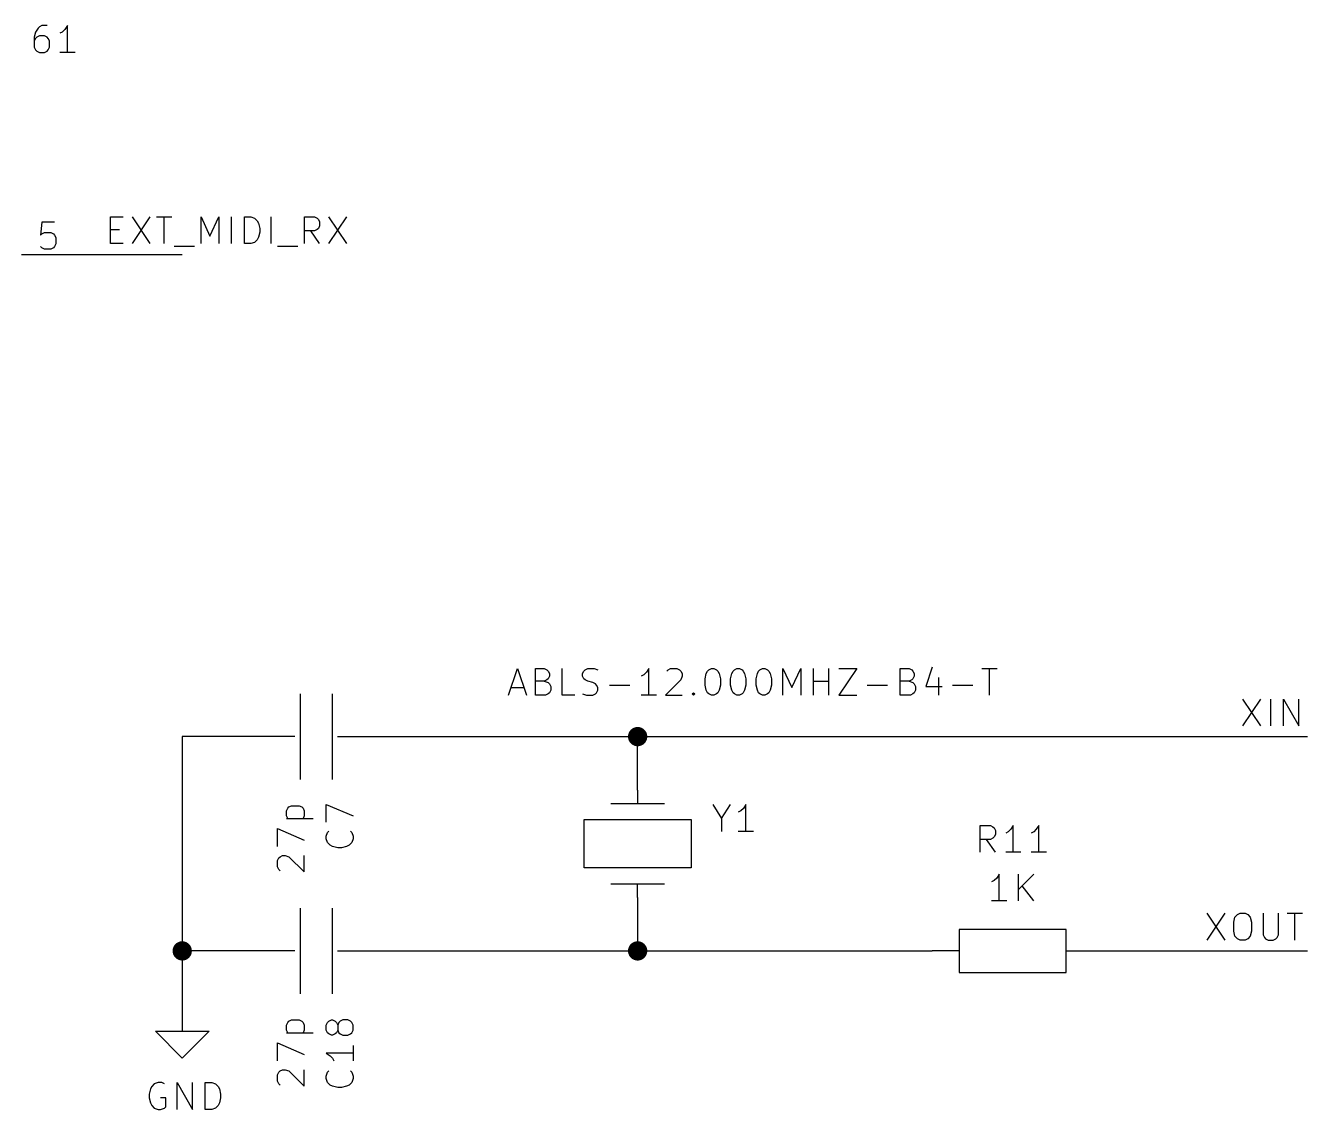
# Model space of a CAD drawing. Extents: x 0.4 to 11.3, y -7.9 to -0.4.
# Drawn here: x 3.158 to 5.55, y -4.996 to -2.973 of the extents above; entities that cross this region are included whole.
import ezdxf

# ---------------------------------------------------------------- set-up
doc = ezdxf.new("R2010")
doc.units = 0
doc.header["$MEASUREMENT"] = 0
for name, color, linetype in [('CYAN2', 4, 'CONTINUOUS'), ('GRAY1', 251, 'CONTINUOUS'), ('GREEN3', 91, 'CONTINUOUS'), ('RED2', 1, 'CONTINUOUS'), ('RED3', 11, 'CONTINUOUS')]:
    doc.layers.add(name, color=color, linetype=linetype)

msp = doc.modelspace()

# ---------------------------------------------------------------- linework, layer by layer
at = {"layer": 'CYAN2', "linetype": 'CONTINUOUS'}
for p, q in [((3.17619, -2.98471), (3.17381, -2.99423)), ((3.17619, -2.98471), (3.17381, -2.99423)), ((3.18095, -2.97757), (3.17619, -2.98471)), ((3.18095, -2.97757), (3.17619, -2.98471)), ((3.18333, -2.97519), (3.18095, -2.97757)), ((3.18333, -2.97519), (3.18095, -2.97757)), ((3.18809, -2.9728), (3.18333, -2.97519)), ((3.18809, -2.9728), (3.18333, -2.97519)), ((3.19762, -2.9728), (3.18809, -2.9728)), ((3.19762, -2.9728), (3.18809, -2.9728)), ((3.22619, -2.98471), (3.22143, -2.98709)), ((3.22619, -2.98471), (3.22143, -2.98709)), ((3.23095, -2.97995), (3.22619, -2.98471)), ((3.23095, -2.97995), (3.22619, -2.98471)), ((3.23571, -2.9728), (3.23095, -2.97995)), ((3.23571, -2.9728), (3.23095, -2.97995)), ((3.23571, -3.0228), (3.23571, -2.9728)), ((3.23571, -3.0228), (3.23571, -2.9728)), ((3.17381, -2.99423), (3.17381, -3.01328)), ((3.17381, -2.99423), (3.17381, -3.01328)), ((3.17619, -2.99661), (3.17381, -3.00137)), ((3.17619, -2.99661), (3.17381, -3.00137)), ((3.17381, -3.01328), (3.17619, -3.01804)), ((3.17381, -3.01328), (3.17619, -3.01804)), ((3.17857, -2.99423), (3.17619, -2.99661)), ((3.17857, -2.99423), (3.17619, -2.99661)), ((3.18333, -2.99185), (3.17857, -2.99423)), ((3.18333, -2.99185), (3.17857, -2.99423)), ((3.19286, -2.99185), (3.18333, -2.99185)), ((3.19286, -2.99185), (3.18333, -2.99185)), ((3.19762, -2.99423), (3.19286, -2.99185)), ((3.19762, -2.99423), (3.19286, -2.99185)), ((3.2, -2.99661), (3.19762, -2.99423)), ((3.2, -2.99661), (3.19762, -2.99423)), ((3.20238, -3.00137), (3.2, -2.99661)), ((3.20238, -3.00137), (3.2, -2.99661)), ((3.2, -3.01804), (3.20238, -3.01328)), ((3.2, -3.01804), (3.20238, -3.01328)), ((3.20238, -3.01328), (3.20238, -3.00137)), ((3.20238, -3.01328), (3.20238, -3.00137)), ((3.17619, -3.01804), (3.17857, -3.02043)), ((3.17619, -3.01804), (3.17857, -3.02043)), ((3.17857, -3.02043), (3.18333, -3.0228)), ((3.17857, -3.02043), (3.18333, -3.0228)), ((3.18333, -3.0228), (3.19286, -3.0228)), ((3.18333, -3.0228), (3.19286, -3.0228)), ((3.19286, -3.0228), (3.19762, -3.02043)), ((3.19286, -3.0228), (3.19762, -3.02043)), ((3.19762, -3.02043), (3.2, -3.01804)), ((3.19762, -3.02043), (3.2, -3.01804)), ((3.25, -3.0228), (3.22143, -3.0228)), ((3.25, -3.0228), (3.22143, -3.0228)), ((4.05914, -4.2228), (4.0758, -4.1728)), ((4.05914, -4.2228), (4.0758, -4.1728)), ((4.0758, -4.1728), (4.09247, -4.2228)), ((4.0758, -4.1728), (4.09247, -4.2228)), ((4.10914, -4.2228), (4.10914, -4.1728)), ((4.10914, -4.1728), (4.12581, -4.1728)), ((4.10914, -4.2228), (4.10914, -4.1728)), ((4.10914, -4.1728), (4.12581, -4.1728)), ((4.12581, -4.1728), (4.13057, -4.17519)), ((4.12581, -4.1728), (4.13057, -4.17519)), ((4.13057, -4.17519), (4.13295, -4.17757)), ((4.13057, -4.17519), (4.13295, -4.17757)), ((4.13295, -4.17757), (4.13533, -4.18233)), ((4.13295, -4.17757), (4.13533, -4.18233)), ((4.13533, -4.18233), (4.13533, -4.18709)), ((4.13533, -4.18233), (4.13533, -4.18709)), ((4.15914, -4.2228), (4.15914, -4.1728)), ((4.15914, -4.2228), (4.15914, -4.1728)), ((4.19724, -4.18233), (4.19961, -4.17757)), ((4.19724, -4.18233), (4.19961, -4.17757)), ((4.19724, -4.18709), (4.19724, -4.18233)), ((4.19724, -4.18709), (4.19724, -4.18233)), ((4.19961, -4.17757), (4.202, -4.17519)), ((4.19961, -4.17757), (4.202, -4.17519)), ((4.202, -4.17519), (4.20676, -4.1728)), ((4.202, -4.17519), (4.20676, -4.1728)), ((4.20676, -4.1728), (4.21866, -4.1728)), ((4.20676, -4.1728), (4.21866, -4.1728)), ((4.21866, -4.1728), (4.22581, -4.17519)), ((4.21866, -4.1728), (4.22581, -4.17519)), ((4.31152, -4.18471), (4.30676, -4.18709)), ((4.31152, -4.18471), (4.30676, -4.18709)), ((4.31628, -4.17995), (4.31152, -4.18471)), ((4.31628, -4.17995), (4.31152, -4.18471)), ((4.32104, -4.1728), (4.31628, -4.17995)), ((4.32104, -4.1728), (4.31628, -4.17995)), ((4.32104, -4.2228), (4.32104, -4.1728)), ((4.32104, -4.2228), (4.32104, -4.1728)), ((4.35438, -4.17757), (4.35676, -4.17519)), ((4.35438, -4.17757), (4.35676, -4.17519)), ((4.35676, -4.17519), (4.36152, -4.1728)), ((4.35676, -4.17519), (4.36152, -4.1728)), ((4.36152, -4.1728), (4.37343, -4.1728)), ((4.36152, -4.1728), (4.37343, -4.1728)), ((4.37343, -4.1728), (4.37819, -4.17519)), ((4.37343, -4.1728), (4.37819, -4.17519)), ((4.37819, -4.17519), (4.38057, -4.17757)), ((4.37819, -4.17519), (4.38057, -4.17757)), ((4.38057, -4.17757), (4.38295, -4.18233)), ((4.38057, -4.17757), (4.38295, -4.18233)), ((4.38295, -4.18233), (4.38295, -4.18709)), ((4.38295, -4.18233), (4.38295, -4.18709)), ((4.42581, -4.19185), (4.42819, -4.18233)), ((4.42581, -4.19185), (4.42819, -4.18233)), ((4.42819, -4.18233), (4.43057, -4.17757)), ((4.42819, -4.18233), (4.43057, -4.17757)), ((4.43057, -4.17757), (4.43295, -4.17519)), ((4.43057, -4.17757), (4.43295, -4.17519)), ((4.43295, -4.17519), (4.43771, -4.1728)), ((4.43295, -4.17519), (4.43771, -4.1728)), ((4.43771, -4.1728), (4.44247, -4.1728)), ((4.43771, -4.1728), (4.44247, -4.1728)), ((4.44247, -4.1728), (4.44723, -4.17519)), ((4.44247, -4.1728), (4.44723, -4.17519)), ((4.44723, -4.17519), (4.44961, -4.17757)), ((4.44723, -4.17519), (4.44961, -4.17757)), ((4.44961, -4.17757), (4.452, -4.18233)), ((4.44961, -4.17757), (4.452, -4.18233)), ((4.452, -4.18233), (4.45438, -4.19185)), ((4.452, -4.18233), (4.45438, -4.19185)), ((4.47343, -4.19185), (4.4758, -4.18233)), ((4.47343, -4.19185), (4.4758, -4.18233)), ((4.4758, -4.18233), (4.47819, -4.17757)), ((4.4758, -4.18233), (4.47819, -4.17757)), ((4.47819, -4.17757), (4.48057, -4.17519)), ((4.47819, -4.17757), (4.48057, -4.17519)), ((4.48057, -4.17519), (4.48533, -4.1728)), ((4.48057, -4.17519), (4.48533, -4.1728)), ((4.48533, -4.1728), (4.49009, -4.1728)), ((4.48533, -4.1728), (4.49009, -4.1728)), ((4.49009, -4.1728), (4.49485, -4.17519)), ((4.49009, -4.1728), (4.49485, -4.17519)), ((4.49485, -4.17519), (4.49723, -4.17757)), ((4.49485, -4.17519), (4.49723, -4.17757)), ((4.49723, -4.17757), (4.49961, -4.18233)), ((4.49723, -4.17757), (4.49961, -4.18233)), ((4.49961, -4.18233), (4.502, -4.19185)), ((4.49961, -4.18233), (4.502, -4.19185)), ((4.52104, -4.19185), (4.52342, -4.18233)), ((4.52104, -4.19185), (4.52342, -4.18233)), ((4.52342, -4.18233), (4.5258, -4.17757)), ((4.52342, -4.18233), (4.5258, -4.17757)), ((4.5258, -4.17757), (4.52819, -4.17519)), ((4.5258, -4.17757), (4.52819, -4.17519)), ((4.52819, -4.17519), (4.53294, -4.1728)), ((4.52819, -4.17519), (4.53294, -4.1728)), ((4.53294, -4.1728), (4.53771, -4.1728)), ((4.53294, -4.1728), (4.53771, -4.1728)), ((4.53771, -4.1728), (4.54247, -4.17519)), ((4.53771, -4.1728), (4.54247, -4.17519)), ((4.54247, -4.17519), (4.54485, -4.17757)), ((4.54247, -4.17519), (4.54485, -4.17757)), ((4.54485, -4.17757), (4.54723, -4.18233)), ((4.54485, -4.17757), (4.54723, -4.18233)), ((4.54723, -4.18233), (4.54961, -4.19185)), ((4.54723, -4.18233), (4.54961, -4.19185)), ((4.57104, -4.2228), (4.57104, -4.1728)), ((4.57104, -4.1728), (4.58771, -4.20852)), ((4.57104, -4.2228), (4.57104, -4.1728)), ((4.57104, -4.1728), (4.58771, -4.20852)), ((4.58771, -4.20852), (4.60437, -4.1728)), ((4.58771, -4.20852), (4.60437, -4.1728)), ((4.60437, -4.1728), (4.60437, -4.2228)), ((4.60437, -4.1728), (4.60437, -4.2228)), ((4.62818, -4.2228), (4.62818, -4.1728)), ((4.62818, -4.2228), (4.62818, -4.1728)), ((4.65675, -4.2228), (4.65675, -4.1728)), ((4.65675, -4.2228), (4.65675, -4.1728)), ((4.6758, -4.1728), (4.70913, -4.1728)), ((4.70913, -4.1728), (4.6758, -4.2228)), ((4.6758, -4.1728), (4.70913, -4.1728)), ((4.70913, -4.1728), (4.6758, -4.2228)), ((4.79009, -4.2228), (4.79009, -4.1728)), ((4.79009, -4.1728), (4.80676, -4.1728)), ((4.79009, -4.2228), (4.79009, -4.1728)), ((4.79009, -4.1728), (4.80676, -4.1728)), ((4.80676, -4.1728), (4.81152, -4.17519)), ((4.80676, -4.1728), (4.81152, -4.17519)), ((4.81152, -4.17519), (4.8139, -4.17757)), ((4.81152, -4.17519), (4.8139, -4.17757)), ((4.8139, -4.17757), (4.81628, -4.18233)), ((4.8139, -4.17757), (4.81628, -4.18233)), ((4.81628, -4.18233), (4.81628, -4.18709)), ((4.81628, -4.18233), (4.81628, -4.18709)), ((4.84961, -4.17043), (4.83771, -4.20614)), ((4.84961, -4.17043), (4.83771, -4.20614)), ((4.94247, -4.1728), (4.97104, -4.1728)), ((4.94247, -4.1728), (4.97104, -4.1728)), ((4.95676, -4.2228), (4.95676, -4.1728)), ((4.95676, -4.2228), (4.95676, -4.1728)), ((4.0639, -4.20852), (4.08771, -4.20852)), ((4.0639, -4.20852), (4.08771, -4.20852)), ((4.12581, -4.19661), (4.10914, -4.19661)), ((4.12581, -4.19661), (4.10914, -4.19661)), ((4.13057, -4.19423), (4.12581, -4.19661)), ((4.13057, -4.19423), (4.12581, -4.19661)), ((4.12581, -4.19661), (4.13295, -4.199)), ((4.12581, -4.19661), (4.13295, -4.199)), ((4.13295, -4.19185), (4.13057, -4.19423)), ((4.13295, -4.19185), (4.13057, -4.19423)), ((4.13533, -4.18709), (4.13295, -4.19185)), ((4.13533, -4.18709), (4.13295, -4.19185)), ((4.13295, -4.199), (4.13533, -4.20137)), ((4.13295, -4.199), (4.13533, -4.20137)), ((4.13533, -4.20137), (4.13771, -4.20614)), ((4.13533, -4.20137), (4.13771, -4.20614)), ((4.13771, -4.20614), (4.13771, -4.21328)), ((4.13771, -4.20614), (4.13771, -4.21328)), ((4.19961, -4.19185), (4.19724, -4.18709)), ((4.19961, -4.19185), (4.19724, -4.18709)), ((4.202, -4.19423), (4.19961, -4.19185)), ((4.202, -4.19423), (4.19961, -4.19185)), ((4.20676, -4.19661), (4.202, -4.19423)), ((4.20676, -4.19661), (4.202, -4.19423)), ((4.21628, -4.199), (4.20676, -4.19661)), ((4.21628, -4.199), (4.20676, -4.19661)), ((4.22104, -4.20137), (4.21628, -4.199)), ((4.22104, -4.20137), (4.21628, -4.199)), ((4.22343, -4.20376), (4.22104, -4.20137)), ((4.22343, -4.20376), (4.22104, -4.20137)), ((4.22581, -4.20852), (4.22343, -4.20376)), ((4.22581, -4.20852), (4.22343, -4.20376)), ((4.22581, -4.21328), (4.22581, -4.20852)), ((4.22581, -4.21328), (4.22581, -4.20852)), ((4.24723, -4.20376), (4.28533, -4.20376)), ((4.24723, -4.20376), (4.28533, -4.20376)), ((4.38057, -4.19423), (4.352, -4.2228)), ((4.38057, -4.19423), (4.352, -4.2228)), ((4.38295, -4.18709), (4.38057, -4.19423)), ((4.38295, -4.18709), (4.38057, -4.19423)), ((4.42581, -4.20376), (4.42581, -4.19185)), ((4.42581, -4.20376), (4.42581, -4.19185)), ((4.42819, -4.21328), (4.42581, -4.20376)), ((4.42819, -4.21328), (4.42581, -4.20376)), ((4.45438, -4.20376), (4.452, -4.21328)), ((4.45438, -4.20376), (4.452, -4.21328)), ((4.45438, -4.19185), (4.45438, -4.20376)), ((4.45438, -4.19185), (4.45438, -4.20376)), ((4.47343, -4.20376), (4.47343, -4.19185)), ((4.47343, -4.20376), (4.47343, -4.19185)), ((4.4758, -4.21328), (4.47343, -4.20376)), ((4.4758, -4.21328), (4.47343, -4.20376)), ((4.502, -4.20376), (4.49961, -4.21328)), ((4.502, -4.20376), (4.49961, -4.21328)), ((4.502, -4.19185), (4.502, -4.20376)), ((4.502, -4.19185), (4.502, -4.20376)), ((4.52104, -4.20376), (4.52104, -4.19185)), ((4.52104, -4.20376), (4.52104, -4.19185)), ((4.52342, -4.21328), (4.52104, -4.20376)), ((4.52342, -4.21328), (4.52104, -4.20376)), ((4.54961, -4.20376), (4.54723, -4.21328)), ((4.54961, -4.20376), (4.54723, -4.21328)), ((4.54961, -4.19185), (4.54961, -4.20376)), ((4.54961, -4.19185), (4.54961, -4.20376)), ((4.62818, -4.19661), (4.65675, -4.19661)), ((4.62818, -4.19661), (4.65675, -4.19661)), ((4.72818, -4.20376), (4.76628, -4.20376)), ((4.72818, -4.20376), (4.76628, -4.20376)), ((4.80676, -4.19661), (4.79009, -4.19661)), ((4.80676, -4.19661), (4.79009, -4.19661)), ((4.81152, -4.19423), (4.80676, -4.19661)), ((4.81152, -4.19423), (4.80676, -4.19661)), ((4.80676, -4.19661), (4.8139, -4.199)), ((4.80676, -4.19661), (4.8139, -4.199)), ((4.8139, -4.19185), (4.81152, -4.19423)), ((4.8139, -4.19185), (4.81152, -4.19423)), ((4.81628, -4.18709), (4.8139, -4.19185)), ((4.81628, -4.18709), (4.8139, -4.19185)), ((4.8139, -4.199), (4.81628, -4.20137)), ((4.8139, -4.199), (4.81628, -4.20137)), ((4.81628, -4.20137), (4.81866, -4.20614)), ((4.81628, -4.20137), (4.81866, -4.20614)), ((4.81866, -4.20614), (4.81866, -4.21328)), ((4.81866, -4.20614), (4.81866, -4.21328)), ((4.83771, -4.20614), (4.86866, -4.20614)), ((4.83771, -4.20614), (4.86866, -4.20614)), ((4.86152, -4.18947), (4.86152, -4.2228)), ((4.86152, -4.18947), (4.86152, -4.2228)), ((4.8877, -4.20376), (4.9258, -4.20376)), ((4.8877, -4.20376), (4.9258, -4.20376)), ((4.12819, -4.2228), (4.10914, -4.2228)), ((4.12819, -4.2228), (4.10914, -4.2228)), ((4.13295, -4.22043), (4.12819, -4.2228)), ((4.13295, -4.22043), (4.12819, -4.2228)), ((4.13533, -4.21804), (4.13295, -4.22043)), ((4.13533, -4.21804), (4.13295, -4.22043)), ((4.13771, -4.21328), (4.13533, -4.21804)), ((4.13771, -4.21328), (4.13533, -4.21804)), ((4.18295, -4.2228), (4.15914, -4.2228)), ((4.18295, -4.2228), (4.15914, -4.2228)), ((4.19724, -4.22043), (4.20438, -4.2228)), ((4.19724, -4.22043), (4.20438, -4.2228)), ((4.20438, -4.2228), (4.21628, -4.2228)), ((4.20438, -4.2228), (4.21628, -4.2228)), ((4.21628, -4.2228), (4.22104, -4.22043)), ((4.21628, -4.2228), (4.22104, -4.22043)), ((4.22104, -4.22043), (4.22343, -4.21804)), ((4.22104, -4.22043), (4.22343, -4.21804)), ((4.22343, -4.21804), (4.22581, -4.21328)), ((4.22343, -4.21804), (4.22581, -4.21328)), ((4.33533, -4.2228), (4.30676, -4.2228)), ((4.33533, -4.2228), (4.30676, -4.2228)), ((4.352, -4.2228), (4.38295, -4.2228)), ((4.352, -4.2228), (4.38295, -4.2228)), ((4.402, -4.22043), (4.40437, -4.21804)), ((4.402, -4.22043), (4.40437, -4.21804)), ((4.40437, -4.2228), (4.402, -4.22043)), ((4.40437, -4.2228), (4.402, -4.22043)), ((4.40437, -4.21804), (4.40676, -4.22043)), ((4.40437, -4.21804), (4.40437, -4.2228)), ((4.40437, -4.21804), (4.40676, -4.22043)), ((4.40437, -4.21804), (4.40437, -4.2228)), ((4.40676, -4.22043), (4.40437, -4.2228)), ((4.40676, -4.22043), (4.40437, -4.2228)), ((4.43057, -4.21804), (4.42819, -4.21328)), ((4.43057, -4.21804), (4.42819, -4.21328)), ((4.43295, -4.22043), (4.43057, -4.21804)), ((4.43295, -4.22043), (4.43057, -4.21804)), ((4.43771, -4.2228), (4.43295, -4.22043)), ((4.43771, -4.2228), (4.43295, -4.22043)), ((4.44247, -4.2228), (4.43771, -4.2228)), ((4.44247, -4.2228), (4.43771, -4.2228)), ((4.44723, -4.22043), (4.44247, -4.2228)), ((4.44723, -4.22043), (4.44247, -4.2228)), ((4.44961, -4.21804), (4.44723, -4.22043)), ((4.44961, -4.21804), (4.44723, -4.22043)), ((4.452, -4.21328), (4.44961, -4.21804)), ((4.452, -4.21328), (4.44961, -4.21804)), ((4.47819, -4.21804), (4.4758, -4.21328)), ((4.47819, -4.21804), (4.4758, -4.21328)), ((4.48057, -4.22043), (4.47819, -4.21804)), ((4.48057, -4.22043), (4.47819, -4.21804)), ((4.48533, -4.2228), (4.48057, -4.22043)), ((4.48533, -4.2228), (4.48057, -4.22043)), ((4.49009, -4.2228), (4.48533, -4.2228)), ((4.49009, -4.2228), (4.48533, -4.2228)), ((4.49485, -4.22043), (4.49009, -4.2228)), ((4.49485, -4.22043), (4.49009, -4.2228)), ((4.49723, -4.21804), (4.49485, -4.22043)), ((4.49723, -4.21804), (4.49485, -4.22043)), ((4.49961, -4.21328), (4.49723, -4.21804)), ((4.49961, -4.21328), (4.49723, -4.21804)), ((4.5258, -4.21804), (4.52342, -4.21328)), ((4.5258, -4.21804), (4.52342, -4.21328)), ((4.52819, -4.22043), (4.5258, -4.21804)), ((4.52819, -4.22043), (4.5258, -4.21804)), ((4.53294, -4.2228), (4.52819, -4.22043)), ((4.53294, -4.2228), (4.52819, -4.22043)), ((4.53771, -4.2228), (4.53294, -4.2228)), ((4.53771, -4.2228), (4.53294, -4.2228)), ((4.54247, -4.22043), (4.53771, -4.2228)), ((4.54247, -4.22043), (4.53771, -4.2228)), ((4.54485, -4.21804), (4.54247, -4.22043)), ((4.54485, -4.21804), (4.54247, -4.22043)), ((4.54723, -4.21328), (4.54485, -4.21804)), ((4.54723, -4.21328), (4.54485, -4.21804)), ((4.6758, -4.2228), (4.70913, -4.2228)), ((4.6758, -4.2228), (4.70913, -4.2228)), ((4.80913, -4.2228), (4.79009, -4.2228)), ((4.80913, -4.2228), (4.79009, -4.2228)), ((4.8139, -4.22043), (4.80913, -4.2228)), ((4.8139, -4.22043), (4.80913, -4.2228)), ((4.81628, -4.21804), (4.8139, -4.22043)), ((4.81628, -4.21804), (4.8139, -4.22043)), ((4.81866, -4.21328), (4.81628, -4.21804)), ((4.81866, -4.21328), (4.81628, -4.21804)), ((3.64447, -4.43842), (3.64685, -4.43366)), ((3.64447, -4.44794), (3.64447, -4.43842)), ((3.64685, -4.45271), (3.64447, -4.44794)), ((3.64685, -4.43366), (3.64923, -4.43128)), ((3.64923, -4.43128), (3.654, -4.4289)), ((3.654, -4.4289), (3.66828, -4.4289)), ((3.66828, -4.4289), (3.67304, -4.43128)), ((3.67304, -4.43128), (3.67543, -4.43366)), ((3.67543, -4.43366), (3.6778, -4.43842)), ((3.6778, -4.44794), (3.67543, -4.45271)), ((3.6778, -4.43842), (3.6778, -4.44794)), ((3.7188, -4.45985), (3.7188, -4.42652)), ((3.7188, -4.42652), (3.7688, -4.44794)), ((4.44014, -4.4268), (4.4568, -4.453)), ((4.44014, -4.4268), (4.4568, -4.453)), ((4.4568, -4.453), (4.47347, -4.4268)), ((4.4568, -4.453), (4.47347, -4.4268)), ((4.49252, -4.43871), (4.48776, -4.44109)), ((4.49252, -4.43871), (4.48776, -4.44109)), ((4.49728, -4.43395), (4.49252, -4.43871)), ((4.49728, -4.43395), (4.49252, -4.43871)), ((4.50204, -4.4268), (4.49728, -4.43395)), ((4.50204, -4.4268), (4.49728, -4.43395)), ((4.50204, -4.4768), (4.50204, -4.4268)), ((4.50204, -4.4768), (4.50204, -4.4268)), ((3.6278, -4.50509), (3.6278, -4.47176)), ((3.6278, -4.47176), (3.6778, -4.49318)), ((3.64447, -4.45271), (3.69447, -4.45271)), ((4.4568, -4.453), (4.4568, -4.4768)), ((4.4568, -4.453), (4.4568, -4.4768)), ((4.93928, -4.5158), (4.93928, -4.4658)), ((4.93928, -4.4658), (4.95833, -4.4658)), ((4.93928, -4.5158), (4.93928, -4.4658)), ((4.93928, -4.4658), (4.95833, -4.4658)), ((4.95833, -4.4658), (4.96309, -4.46819)), ((4.95833, -4.4658), (4.96309, -4.46819)), ((4.96309, -4.46819), (4.96548, -4.47057)), ((4.96309, -4.46819), (4.96548, -4.47057)), ((4.96548, -4.47057), (4.96785, -4.47533)), ((4.96548, -4.47057), (4.96785, -4.47533)), ((4.99643, -4.47295), (4.99167, -4.47771)), ((4.99643, -4.47295), (4.99167, -4.47771)), ((5.00119, -4.4658), (4.99643, -4.47295)), ((5.00119, -4.4658), (4.99643, -4.47295)), ((5.00119, -4.5158), (5.00119, -4.4658)), ((5.00119, -4.5158), (5.00119, -4.4658)), ((5.04405, -4.47295), (5.03928, -4.47771)), ((5.04405, -4.47295), (5.03928, -4.47771)), ((5.04881, -4.4658), (5.04405, -4.47295)), ((5.04881, -4.4658), (5.04405, -4.47295)), ((5.04881, -4.5158), (5.04881, -4.4658)), ((5.04881, -4.5158), (5.04881, -4.4658)), ((3.7188, -4.48604), (3.72119, -4.47889)), ((3.7188, -4.4908), (3.7188, -4.48604)), ((3.72119, -4.49794), (3.7188, -4.4908)), ((3.72119, -4.47889), (3.72357, -4.47652)), ((3.76404, -4.47652), (3.76643, -4.47889)), ((3.76643, -4.47889), (3.7688, -4.48604)), ((3.7688, -4.4908), (3.76643, -4.49794)), ((3.7688, -4.48604), (3.7688, -4.4908)), ((4.51633, -4.4768), (4.48776, -4.4768)), ((4.51633, -4.4768), (4.48776, -4.4768)), ((4.95833, -4.492), (4.93928, -4.492)), ((4.95833, -4.492), (4.93928, -4.492)), ((4.96785, -4.5158), (4.95119, -4.492)), ((4.96785, -4.5158), (4.95119, -4.492)), ((4.96309, -4.48961), (4.95833, -4.492)), ((4.96309, -4.48961), (4.95833, -4.492)), ((4.96548, -4.48723), (4.96309, -4.48961)), ((4.96548, -4.48723), (4.96309, -4.48961)), ((4.96785, -4.48247), (4.96548, -4.48723)), ((4.96785, -4.48247), (4.96548, -4.48723)), ((4.96785, -4.47533), (4.96785, -4.48247)), ((4.96785, -4.47533), (4.96785, -4.48247)), ((4.99167, -4.47771), (4.98691, -4.48009)), ((4.99167, -4.47771), (4.98691, -4.48009)), ((5.03928, -4.47771), (5.03452, -4.48009)), ((5.03928, -4.47771), (5.03452, -4.48009)), ((3.72595, -4.5027), (3.72119, -4.49794)), ((3.73071, -4.50509), (3.72595, -4.5027)), ((3.74023, -4.50746), (3.73071, -4.50509)), ((3.74737, -4.50746), (3.74023, -4.50746)), ((3.7569, -4.50509), (3.74737, -4.50746)), ((3.76166, -4.5027), (3.7569, -4.50509)), ((3.76643, -4.49794), (3.76166, -4.5027)), ((5.01548, -4.5158), (4.98691, -4.5158)), ((5.01548, -4.5158), (4.98691, -4.5158)), ((5.06309, -4.5158), (5.03452, -4.5158)), ((5.06309, -4.5158), (5.03452, -4.5158)), ((3.6278, -4.53128), (3.63019, -4.52652)), ((3.6278, -4.54318), (3.6278, -4.53128)), ((3.63019, -4.54794), (3.6278, -4.54318)), ((3.63019, -4.52652), (3.63257, -4.52413)), ((3.63257, -4.52413), (3.63733, -4.52175)), ((3.63733, -4.52175), (3.64209, -4.52175)), ((3.64209, -4.52175), (3.64923, -4.52413)), ((3.64923, -4.52413), (3.6778, -4.5527)), ((3.6778, -4.5527), (3.6778, -4.52175)), ((3.63257, -4.55032), (3.63019, -4.54794)), ((4.96548, -4.56871), (4.96072, -4.57109)), ((4.96548, -4.56871), (4.96072, -4.57109)), ((4.97024, -4.56395), (4.96548, -4.56871)), ((4.97024, -4.56395), (4.96548, -4.56871)), ((4.975, -4.5568), (4.97024, -4.56395)), ((4.975, -4.5568), (4.97024, -4.56395)), ((4.975, -4.6068), (4.975, -4.5568)), ((4.975, -4.6068), (4.975, -4.5568)), ((5.01071, -4.6068), (5.01071, -4.5568)), ((5.03928, -4.5568), (5.01071, -4.58537)), ((5.01071, -4.6068), (5.01071, -4.5568)), ((5.03928, -4.5568), (5.01071, -4.58537)), ((5.03928, -4.6068), (5.01786, -4.57823)), ((5.03928, -4.6068), (5.01786, -4.57823)), ((4.98929, -4.6068), (4.96072, -4.6068)), ((4.98929, -4.6068), (4.96072, -4.6068)), ((3.64685, -4.83366), (3.64923, -4.83128)), ((3.64923, -4.83128), (3.654, -4.8289)), ((3.654, -4.8289), (3.66828, -4.8289)), ((3.66828, -4.8289), (3.67304, -4.83128)), ((3.67304, -4.83128), (3.67543, -4.83366)), ((3.72119, -4.83366), (3.72357, -4.83128)), ((3.72357, -4.83128), (3.72833, -4.8289)), ((3.72833, -4.8289), (3.73071, -4.8289)), ((3.73071, -4.8289), (3.73547, -4.83128)), ((3.73547, -4.83128), (3.73785, -4.83366)), ((3.745, -4.83128), (3.74261, -4.83366)), ((3.74976, -4.8289), (3.745, -4.83128)), ((3.75928, -4.8289), (3.74976, -4.8289)), ((3.76404, -4.83128), (3.75928, -4.8289)), ((3.76643, -4.83366), (3.76404, -4.83128)), ((3.64447, -4.83842), (3.64685, -4.83366)), ((3.64447, -4.84794), (3.64447, -4.83842)), ((3.64685, -4.85271), (3.64447, -4.84794)), ((3.64447, -4.85271), (3.69447, -4.85271)), ((3.67543, -4.83366), (3.6778, -4.83842)), ((3.6778, -4.84794), (3.67543, -4.85271)), ((3.6778, -4.83842), (3.6778, -4.84794)), ((3.7188, -4.83842), (3.72119, -4.83366)), ((3.7188, -4.84794), (3.7188, -4.83842)), ((3.72119, -4.85271), (3.7188, -4.84794)), ((3.72357, -4.85509), (3.72119, -4.85271)), ((3.72833, -4.85747), (3.72357, -4.85509)), ((3.73547, -4.85509), (3.73071, -4.85747)), ((3.73785, -4.85271), (3.73547, -4.85509)), ((3.73785, -4.83366), (3.74023, -4.83842)), ((3.74023, -4.84794), (3.73785, -4.85271)), ((3.74261, -4.83366), (3.74023, -4.83842)), ((3.74023, -4.83842), (3.74023, -4.84794)), ((3.74023, -4.84794), (3.74261, -4.85271)), ((3.74261, -4.85271), (3.745, -4.85509)), ((3.745, -4.85509), (3.74976, -4.85747)), ((3.75928, -4.85747), (3.76404, -4.85509)), ((3.76404, -4.85509), (3.76643, -4.85271)), ((3.7688, -4.83842), (3.76643, -4.83366)), ((3.76643, -4.85271), (3.7688, -4.84794)), ((3.7688, -4.84794), (3.7688, -4.83842)), ((3.6278, -4.90509), (3.6278, -4.87176)), ((3.6278, -4.87176), (3.6778, -4.89318)), ((3.73071, -4.85747), (3.72833, -4.85747)), ((3.74976, -4.85747), (3.75928, -4.85747)), ((3.7688, -4.87652), (3.7688, -4.90509)), ((3.7688, -4.8908), (3.7188, -4.8908)), ((3.7188, -4.8908), (3.72595, -4.89556)), ((3.72595, -4.89556), (3.73071, -4.90033)), ((3.73071, -4.90033), (3.73309, -4.90509)), ((3.6278, -4.93128), (3.63019, -4.92652)), ((3.63019, -4.92652), (3.63257, -4.92413)), ((3.63257, -4.92413), (3.63733, -4.92175)), ((3.63733, -4.92175), (3.64209, -4.92175)), ((3.64209, -4.92175), (3.64923, -4.92413)), ((3.64923, -4.92413), (3.6778, -4.9527)), ((3.6778, -4.9527), (3.6778, -4.92175)), ((3.7188, -4.93366), (3.72119, -4.92652)), ((3.72119, -4.92652), (3.72357, -4.92414)), ((3.76404, -4.92414), (3.76643, -4.92652)), ((3.76643, -4.92652), (3.7688, -4.93366)), ((3.39786, -4.94819), (3.39309, -4.95295)), ((3.405, -4.9458), (3.39786, -4.94819)), ((3.41214, -4.9458), (3.405, -4.9458)), ((3.41691, -4.94819), (3.41214, -4.9458)), ((3.44071, -4.9958), (3.44071, -4.9458)), ((3.44071, -4.9458), (3.46928, -4.9958)), ((3.46928, -4.9958), (3.46928, -4.9458)), ((3.49309, -4.9958), (3.49309, -4.9458)), ((3.49309, -4.9458), (3.505, -4.9458)), ((3.505, -4.9458), (3.51214, -4.94819)), ((3.51214, -4.94819), (3.51691, -4.95295)), ((3.6278, -4.94318), (3.6278, -4.93128)), ((3.63019, -4.94794), (3.6278, -4.94318)), ((3.63257, -4.95032), (3.63019, -4.94794)), ((3.7188, -4.93842), (3.7188, -4.93366)), ((3.72119, -4.94556), (3.7188, -4.93842)), ((3.72595, -4.95033), (3.72119, -4.94556)), ((3.73071, -4.95271), (3.72595, -4.95033)), ((3.76166, -4.95033), (3.7569, -4.95271)), ((3.76643, -4.94556), (3.76166, -4.95033)), ((3.7688, -4.93842), (3.76643, -4.94556)), ((3.7688, -4.93366), (3.7688, -4.93842)), ((3.39071, -4.95771), (3.38833, -4.96723)), ((3.38833, -4.96723), (3.38833, -4.97437)), ((3.38833, -4.97437), (3.39071, -4.9839)), ((3.39309, -4.95295), (3.39071, -4.95771)), ((3.41928, -4.97437), (3.40976, -4.97437)), ((3.41928, -4.99104), (3.41928, -4.97437)), ((3.51691, -4.95295), (3.51929, -4.95771)), ((3.51929, -4.95771), (3.52167, -4.96723)), ((3.52167, -4.97437), (3.51929, -4.9839)), ((3.52167, -4.96723), (3.52167, -4.97437)), ((3.74023, -4.95509), (3.73071, -4.95271)), ((3.74737, -4.95509), (3.74023, -4.95509)), ((3.7569, -4.95271), (3.74737, -4.95509)), ((3.39071, -4.9839), (3.39309, -4.98866)), ((3.39309, -4.98866), (3.39786, -4.99343)), ((3.39786, -4.99343), (3.405, -4.9958)), ((3.405, -4.9958), (3.40976, -4.9958)), ((3.40976, -4.9958), (3.41691, -4.99343)), ((3.41691, -4.99343), (3.41928, -4.99104)), ((3.505, -4.9958), (3.49309, -4.9958)), ((3.51214, -4.99343), (3.505, -4.9958)), ((3.51691, -4.98866), (3.51214, -4.99343)), ((3.51929, -4.9839), (3.51691, -4.98866))]:
    msp.add_line(p, q, dxfattribs=at)
at = {"layer": 'GRAY1', "linetype": 'CONTINUOUS'}
for p, q in [((3.31601, -3.3798), (3.31601, -3.3298)), ((3.31601, -3.3298), (3.33982, -3.3298)), ((3.35649, -3.3298), (3.38982, -3.3798)), ((3.38982, -3.3298), (3.35649, -3.3798)), ((3.40172, -3.3298), (3.4303, -3.3298)), ((3.41601, -3.3798), (3.41601, -3.3298)), ((3.48506, -3.3798), (3.48506, -3.3298)), ((3.48506, -3.3298), (3.50172, -3.36552)), ((3.50172, -3.36552), (3.51839, -3.3298)), ((3.51839, -3.3298), (3.51839, -3.3798)), ((3.5422, -3.3798), (3.5422, -3.3298)), ((3.56601, -3.3798), (3.56601, -3.3298)), ((3.56601, -3.3298), (3.57791, -3.3298)), ((3.57791, -3.3298), (3.58506, -3.33218)), ((3.58506, -3.33218), (3.58982, -3.33694)), ((3.58982, -3.33694), (3.5922, -3.3417)), ((3.5922, -3.3417), (3.59458, -3.35123)), ((3.61601, -3.3798), (3.61601, -3.3298)), ((3.67791, -3.3798), (3.67791, -3.3298)), ((3.67791, -3.3298), (3.69696, -3.3298)), ((3.69696, -3.3298), (3.70172, -3.33218)), ((3.70172, -3.33218), (3.70411, -3.33456)), ((3.70411, -3.33456), (3.70648, -3.33932)), ((3.70648, -3.34647), (3.70411, -3.35123)), ((3.70648, -3.33932), (3.70648, -3.34647)), ((3.72315, -3.3298), (3.75648, -3.3798)), ((3.75648, -3.3298), (3.72315, -3.3798)), ((3.31601, -3.35361), (3.33268, -3.35361)), ((3.58982, -3.37266), (3.58506, -3.37742)), ((3.5922, -3.36789), (3.58982, -3.37266)), ((3.59458, -3.35837), (3.5922, -3.36789)), ((3.59458, -3.35123), (3.59458, -3.35837)), ((3.69696, -3.35599), (3.67791, -3.35599)), ((3.70648, -3.3798), (3.68982, -3.35599)), ((3.70172, -3.35361), (3.69696, -3.35599)), ((3.70411, -3.35123), (3.70172, -3.35361)), ((3.33982, -3.3798), (3.31601, -3.3798)), ((3.43506, -3.38456), (3.47315, -3.38456)), ((3.57791, -3.3798), (3.56601, -3.3798)), ((3.58506, -3.37742), (3.57791, -3.3798)), ((3.62792, -3.38456), (3.66601, -3.38456)), ((5.42922, -4.2298), (5.46255, -4.2798)), ((5.46255, -4.2298), (5.42922, -4.2798)), ((5.4816, -4.2798), (5.4816, -4.2298)), ((5.50541, -4.2798), (5.50541, -4.2298)), ((5.50541, -4.2298), (5.53398, -4.2798)), ((5.53398, -4.2798), (5.53398, -4.2298)), ((5.36256, -4.6298), (5.39589, -4.6798)), ((5.39589, -4.6298), (5.36256, -4.6798)), ((5.41256, -4.64647), (5.41493, -4.63694)), ((5.41493, -4.63694), (5.4197, -4.63218)), ((5.4197, -4.63218), (5.42446, -4.6298)), ((5.42446, -4.6298), (5.43398, -4.6298)), ((5.43398, -4.6298), (5.43874, -4.63218)), ((5.43874, -4.63218), (5.4435, -4.63694)), ((5.4435, -4.63694), (5.44589, -4.64647)), ((5.46731, -4.6298), (5.46731, -4.67028)), ((5.49589, -4.67028), (5.49589, -4.6298)), ((5.51256, -4.6298), (5.54113, -4.6298)), ((5.52684, -4.6798), (5.52684, -4.6298)), ((5.41256, -4.66313), (5.41256, -4.64647)), ((5.41493, -4.67266), (5.41256, -4.66313)), ((5.44589, -4.66313), (5.4435, -4.67266)), ((5.44589, -4.64647), (5.44589, -4.66313)), ((5.4197, -4.67742), (5.41493, -4.67266)), ((5.42446, -4.6798), (5.4197, -4.67742)), ((5.43398, -4.6798), (5.42446, -4.6798)), ((5.43874, -4.67742), (5.43398, -4.6798)), ((5.4435, -4.67266), (5.43874, -4.67742)), ((5.46731, -4.67028), (5.4697, -4.67504)), ((5.4697, -4.67504), (5.47208, -4.67742)), ((5.47208, -4.67742), (5.47684, -4.6798)), ((5.47684, -4.6798), (5.48636, -4.6798)), ((5.48636, -4.6798), (5.49113, -4.67742)), ((5.49113, -4.67742), (5.49351, -4.67504)), ((5.49351, -4.67504), (5.49589, -4.67028))]:
    msp.add_line(p, q, dxfattribs=at)
at = {"layer": 'GREEN3', "linetype": 'CONTINUOUS'}
for p, q in [((3.25, -3.4), (3.45, -3.4)), ((3.45, -4.3), (3.45, -4.7)), ((3.55, -4.3), (3.45, -4.3)), ((3.85, -4.3), (4.3, -4.3)), ((4.3, -4.3), (5.55, -4.3)), ((4.3, -4.35), (4.3, -4.3)), ((4.3, -4.65), (4.3, -4.7)), ((3.45, -4.7), (3.45, -4.8)), ((3.55, -4.7), (3.45, -4.7)), ((3.85, -4.7), (4.3, -4.7)), ((4.3, -4.7), (4.85, -4.7)), ((5.15, -4.7), (5.55, -4.7))]:
    msp.add_line(p, q, dxfattribs=at)
at = {"layer": 'GREEN3', "const_width": 0.018}
for points in [[(4.291, -4.3, 1), (4.309, -4.3, 1)], [(3.441, -4.7, 1), (3.459, -4.7, 1)], [(4.291, -4.7, 1), (4.309, -4.7, 1)]]:
    msp.add_lwpolyline(points, format="xyb", close=True, dxfattribs=at)
at = {"layer": 'RED2', "linetype": 'CONTINUOUS'}
for p, q in [((3.15, -3.4), (3.25, -3.4)), ((3.15, -3.4), (3.25, -3.4)), ((3.67, -4.22), (3.67, -4.38)), ((3.73, -4.22), (3.73, -4.38)), ((3.66, -4.3), (3.55, -4.3)), ((3.74, -4.3), (3.85, -4.3)), ((4.3, -4.4), (4.3, -4.35)), ((4.3, -4.4), (4.3, -4.35)), ((4.3, -4.4), (4.3, -4.425)), ((4.25, -4.425), (4.35, -4.425)), ((4.2, -4.545), (4.2, -4.455)), ((4.2, -4.455), (4.4, -4.455)), ((4.4, -4.455), (4.4, -4.545)), ((4.4, -4.545), (4.2, -4.545)), ((4.25, -4.575), (4.35, -4.575)), ((4.3, -4.6), (4.3, -4.575)), ((4.3, -4.6), (4.3, -4.65)), ((4.3, -4.6), (4.3, -4.65)), ((3.67, -4.62), (3.67, -4.78)), ((3.73, -4.62), (3.73, -4.78)), ((4.9, -4.66), (4.9, -4.74)), ((5.1, -4.66), (4.9, -4.66)), ((5.1, -4.74), (5.1, -4.66)), ((3.66, -4.7), (3.55, -4.7)), ((3.74, -4.7), (3.85, -4.7)), ((4.9, -4.7), (4.85, -4.7)), ((4.9, -4.7), (4.85, -4.7)), ((5.1, -4.7), (5.15, -4.7)), ((5.1, -4.7), (5.15, -4.7)), ((4.9, -4.74), (5.1, -4.74)), ((3.45, -4.8), (3.45, -4.85)), ((3.45, -4.9), (3.4, -4.85)), ((3.4, -4.85), (3.45, -4.85)), ((3.45, -4.85), (3.5, -4.85)), ((3.5, -4.85), (3.45, -4.9))]:
    msp.add_line(p, q, dxfattribs=at)
at = {"layer": 'RED3', "linetype": 'CONTINUOUS'}
for p, q in [((3.18809, -3.33988), (3.18572, -3.36369)), ((3.18809, -3.33988), (3.18572, -3.36369)), ((3.21191, -3.33988), (3.18809, -3.33988)), ((3.21191, -3.33988), (3.18809, -3.33988)), ((3.18572, -3.36369), (3.18809, -3.36131)), ((3.18572, -3.36369), (3.18809, -3.36131)), ((3.18809, -3.36131), (3.19286, -3.35893)), ((3.18809, -3.36131), (3.19286, -3.35893)), ((3.19286, -3.35893), (3.20476, -3.35893)), ((3.19286, -3.35893), (3.20476, -3.35893)), ((3.20476, -3.35893), (3.20952, -3.36131)), ((3.20476, -3.35893), (3.20952, -3.36131)), ((3.20952, -3.36131), (3.21191, -3.36369)), ((3.20952, -3.36131), (3.21191, -3.36369)), ((3.21191, -3.36369), (3.21429, -3.36845)), ((3.21191, -3.36369), (3.21429, -3.36845)), ((3.21429, -3.36845), (3.21429, -3.38035)), ((3.21429, -3.36845), (3.21429, -3.38035)), ((3.18809, -3.3875), (3.18572, -3.38512)), ((3.18809, -3.3875), (3.18572, -3.38512)), ((3.19286, -3.38988), (3.18809, -3.3875)), ((3.19286, -3.38988), (3.18809, -3.3875)), ((3.20476, -3.38988), (3.19286, -3.38988)), ((3.20476, -3.38988), (3.19286, -3.38988)), ((3.20952, -3.3875), (3.20476, -3.38988)), ((3.20952, -3.3875), (3.20476, -3.38988)), ((3.21191, -3.38512), (3.20952, -3.3875)), ((3.21191, -3.38512), (3.20952, -3.3875)), ((3.21429, -3.38035), (3.21191, -3.38512)), ((3.21429, -3.38035), (3.21191, -3.38512))]:
    msp.add_line(p, q, dxfattribs=at)

doc.saveas('drawing.dxf')
